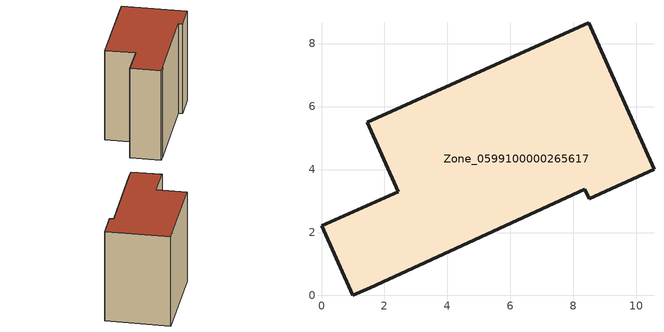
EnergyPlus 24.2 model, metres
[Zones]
Zone_0599100000265617
 floor ground (C_G): 1,0 0,2.21 2.43,3.29 1.45,5.5 8.48,8.67 10.56,4.01 8.51,3.08 8.36,3.38 1.55,0.24 z3.17
 wall outside (C_F): 0,2.21 1,0 1.55,0.24 8.36,3.38 8.51,3.08 10.56,4.01 8.48,8.67 1.45,5.5 2.43,3.29 0,2.21 z3.17:10.76
 roof outside (C_R): 1.55,0.24 8.36,3.38 8.51,3.08 10.56,4.01 8.48,8.67 1.45,5.5 2.43,3.29 0,2.21 1,0 z10.76
[BUILDING]
Pand.0599100000265617: North Axis=0; Terrain=City; Loads Convergence Tolerance Value=0.04; Temperature Convergence Tolerance Value=0.4; Solar Distribution=FullExterior; Maximum Number of Warmup Days=25; Minimum Number of Warmup Days=1
[Site:Location]
Rotterdam.The.Hague.AP_ZH_NLD Design_Conditions: Latitude=51.96; Longitude=4.45; Time Zone=1; Elevation=-4.5
[SITE:GROUNDTEMPERATURE:BUILDINGSURFACE]
18, 18, 18, 18, 18, 18, 18, 18, 18, 18, 18, 18
[MATERIAL] Thermal Absorptance=0.9; Solar Absorptance=0.7; Visible Absorptance=0.7
Name | Roughness | Thickness | Conductivity | Density | Specific Heat
G.TI.1946 | MediumSmooth | 0.15 | 1 | 540 | 1210
F.TI.1946 | Rough | 0.3 | 0.857143 | 1920 | 840
R.TI.1946 | MediumRough | 0.2 | 0.1 | 1500 | 1000
[CONSTRUCTION]
C_G: G.TI.1946
C_F: F.TI.1946
C_R: R.TI.1946
[ZONE]
Zone_0599100000265617: Type=1; Multiplier=1; Ceiling Height=Autocalculate; Volume=Autocalculate; Floor Area=autocalculate; Part of Total Floor Area=Yes
[ZONEINFILTRATION:DESIGNFLOWRATE]
Infil_Zone_0599100000265617: Zone or ZoneList or Space or SpaceList=Zone_0599100000265617; Schedule=AlwaysOn; Design Flow Rate Calculation Method=Flow/Area; Flow Rate per Floor Area=0.003; Constant Term Coefficient=1; Temperature Term Coefficient=0; Velocity Term Coefficient=0; Velocity Squared Term Coefficient=0
[HVACTEMPLATE:ZONE:IDEALLOADSAIRSYSTEM]
Zone_0599100000265617: Maximum Heating Supply Air Temperature=50; Minimum Cooling Supply Air Temperature=13; Maximum Heating Supply Air Humidity Ratio=0.0156; Minimum Cooling Supply Air Humidity Ratio=0.0077; Heating Limit=NoLimit; Cooling Limit=NoLimit; Dehumidification Control Type=ConstantSensibleHeatRatio; Cooling Sensible Heat Ratio=0.7; Dehumidification Setpoint=60; Humidification Control Type=None; Humidification Setpoint=30; Outdoor Air Method=None; Outdoor Air Flow Rate per Person=0.00944; Outdoor Air Flow Rate per Zone Floor Area=0; Outdoor Air Flow Rate per Zone=0; Demand Controlled Ventilation Type=None; Outdoor Air Economizer Type=NoEconomizer; Heat Recovery Type=None; Sensible Heat Recovery Effectiveness=0.7; Latent Heat Recovery Effectiveness=0.65
[ZONECONTROL:THERMOSTAT]
ThermostatControl_Zone_0599100000265617: Zone or ZoneList=Zone_0599100000265617; Control Type Schedule=DualSetpointControlType; Control 1=Thermostat_Zone_0599100000265617; Temperature Difference Between Cutout And Setpoint=0
[THERMOSTATSETPOINT:DUALSETPOINT]
Thermostat_Zone_0599100000265617: Heating Setpoint Temperature Schedule=HeatingSetpoint_Zone_0599100000265617; Cooling Setpoint Temperature Schedule=CoolingSetpoint_Zone_0599100000265617
[SCHEDULE:COMPACT]
HeatingSetpoint_Zone_0599100000265617: Through: 12/31, For: AllDays, Until: 24:00, 21
CoolingSetpoint_Zone_0599100000265617: Through: 12/31, For: AllDays, Until: 24:00, 24
DualSetpointControlType: Through: 12/31, For: AllDays, Until: 24:00, 4
AlwaysOn: Through: 12/31, For: AllDays, Until: 24:00, 1
